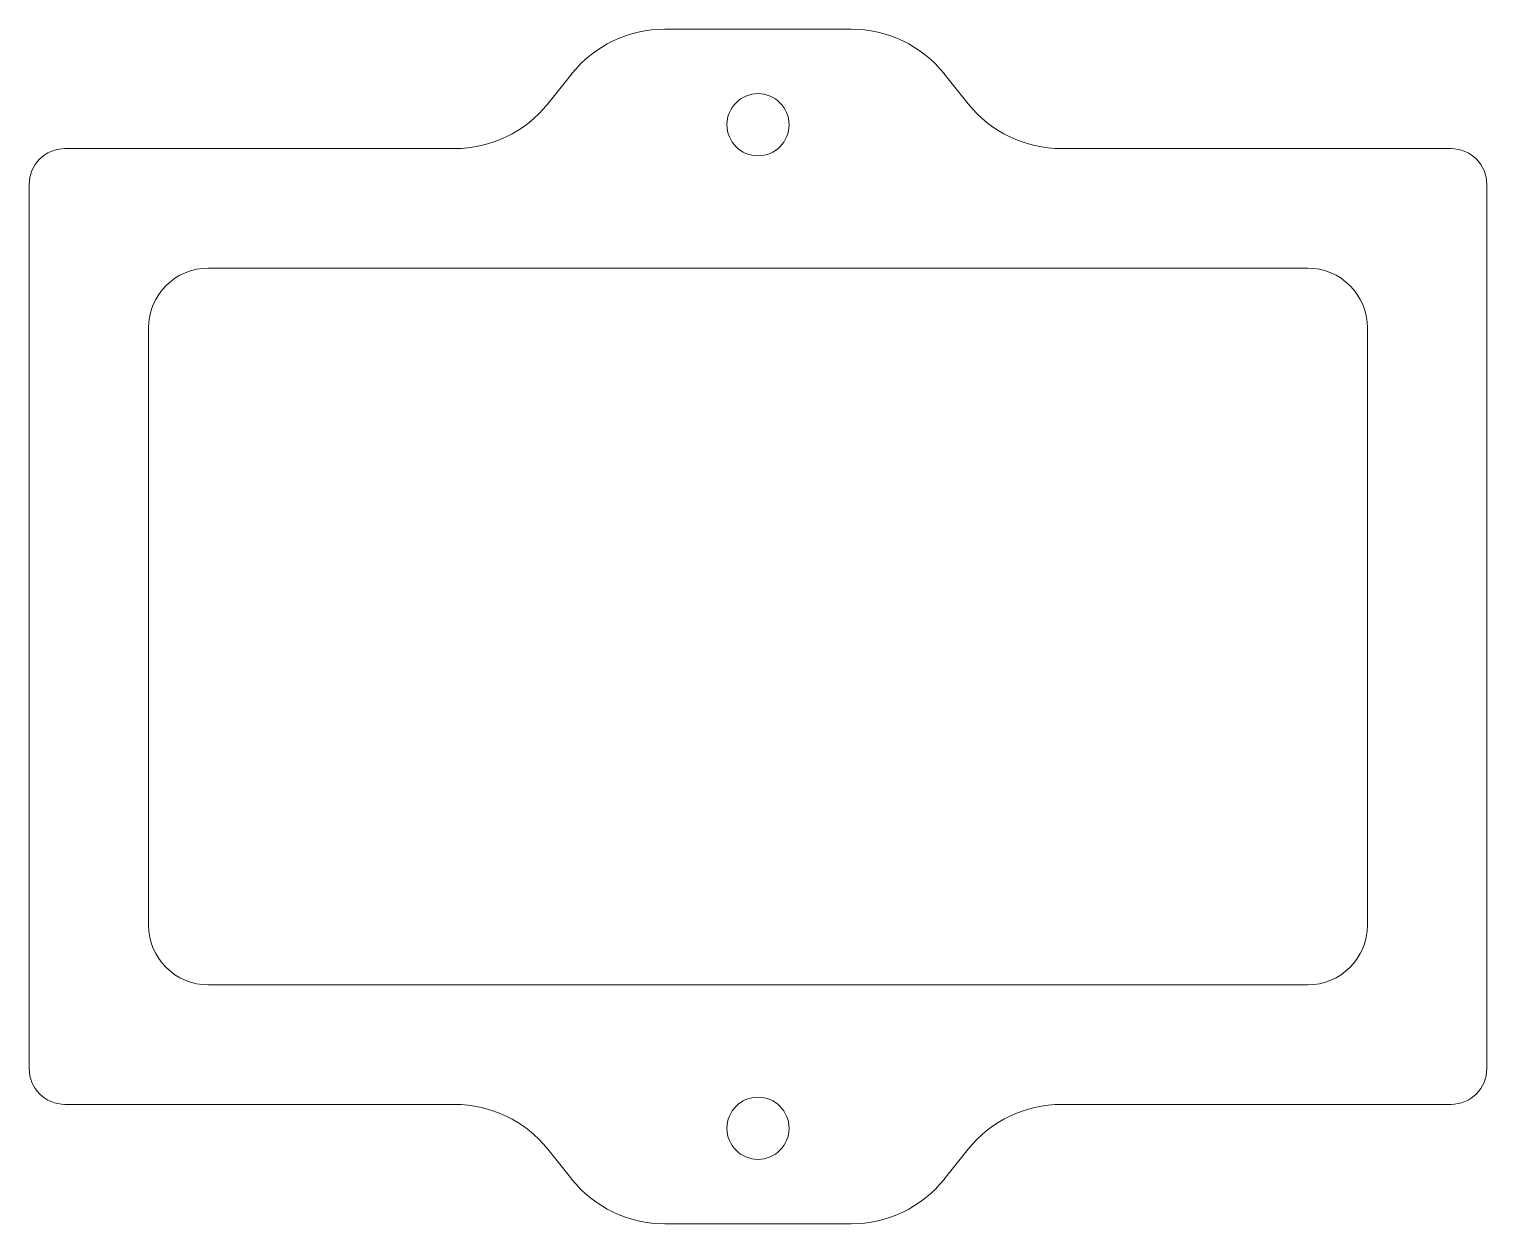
# Model space of a CAD drawing. Header units: millimetres. Extents: x -61 to 61, y -50 to 50.
import ezdxf

# ---------------------------------------------------------------- set-up
doc = ezdxf.new("R2010")
doc.units = ezdxf.units.MM

msp = doc.modelspace()

# ---------------------------------------------------------------- linework, layer by layer
at = {"color": 7, "linetype": 'Continuous', "lineweight": 15}
for p, q in [((7.79, 50), (-7.79, 50)), ((-17.58, 43.76), (-15.59, 46.25)), ((17.58, 43.76), (15.59, 46.25)), ((-25.41, 40), (-58, 40)), ((25.41, 40), (58, 40)), ((-61, 37), (-61, -37)), ((61, -37), (61, 37)), ((46, 30), (-46, 30)), ((-51, 25), (-51, -25)), ((51, -25), (51, 25)), ((-46, -30), (46, -30)), ((-25.41, -40), (-58, -40)), ((25.41, -40), (58, -40)), ((-17.58, -43.76), (-15.59, -46.25)), ((17.58, -43.76), (15.59, -46.25)), ((-7.79, -50), (7.79, -50))]:
    msp.add_line(p, q, dxfattribs=at)
for centre in [(0, 42), (0, -42)]:
    msp.add_circle(centre, 2.6, dxfattribs=at)
for centre, radius, start, end in [((-7.79, 40), 10, 90, 141.3395), ((7.79, 40), 10, 38.6605, 90), ((-25.41, 50.02), 10.02, 270, 321.3395), ((25.41, 50.02), 10.02, 218.6605, 270), ((-58, 37), 3, 90, 180), ((58, 37), 3, 0, 90), ((-46, 25), 5, 90, 180), ((46, 25), 5, 0, 90), ((-46, -25), 5, 180, 270), ((46, -25), 5, 270, 0), ((-58, -37), 3, 180, 270), ((58, -37), 3, 270, 0), ((-25.41, -50.02), 10.02, 38.6605, 90), ((25.41, -50.02), 10.02, 90, 141.3395), ((-7.79, -40), 10, 218.6605, 270), ((7.79, -40), 10, 270, 321.3395)]:
    msp.add_arc(centre, radius, start, end, dxfattribs=at)

doc.saveas('drawing.dxf')
